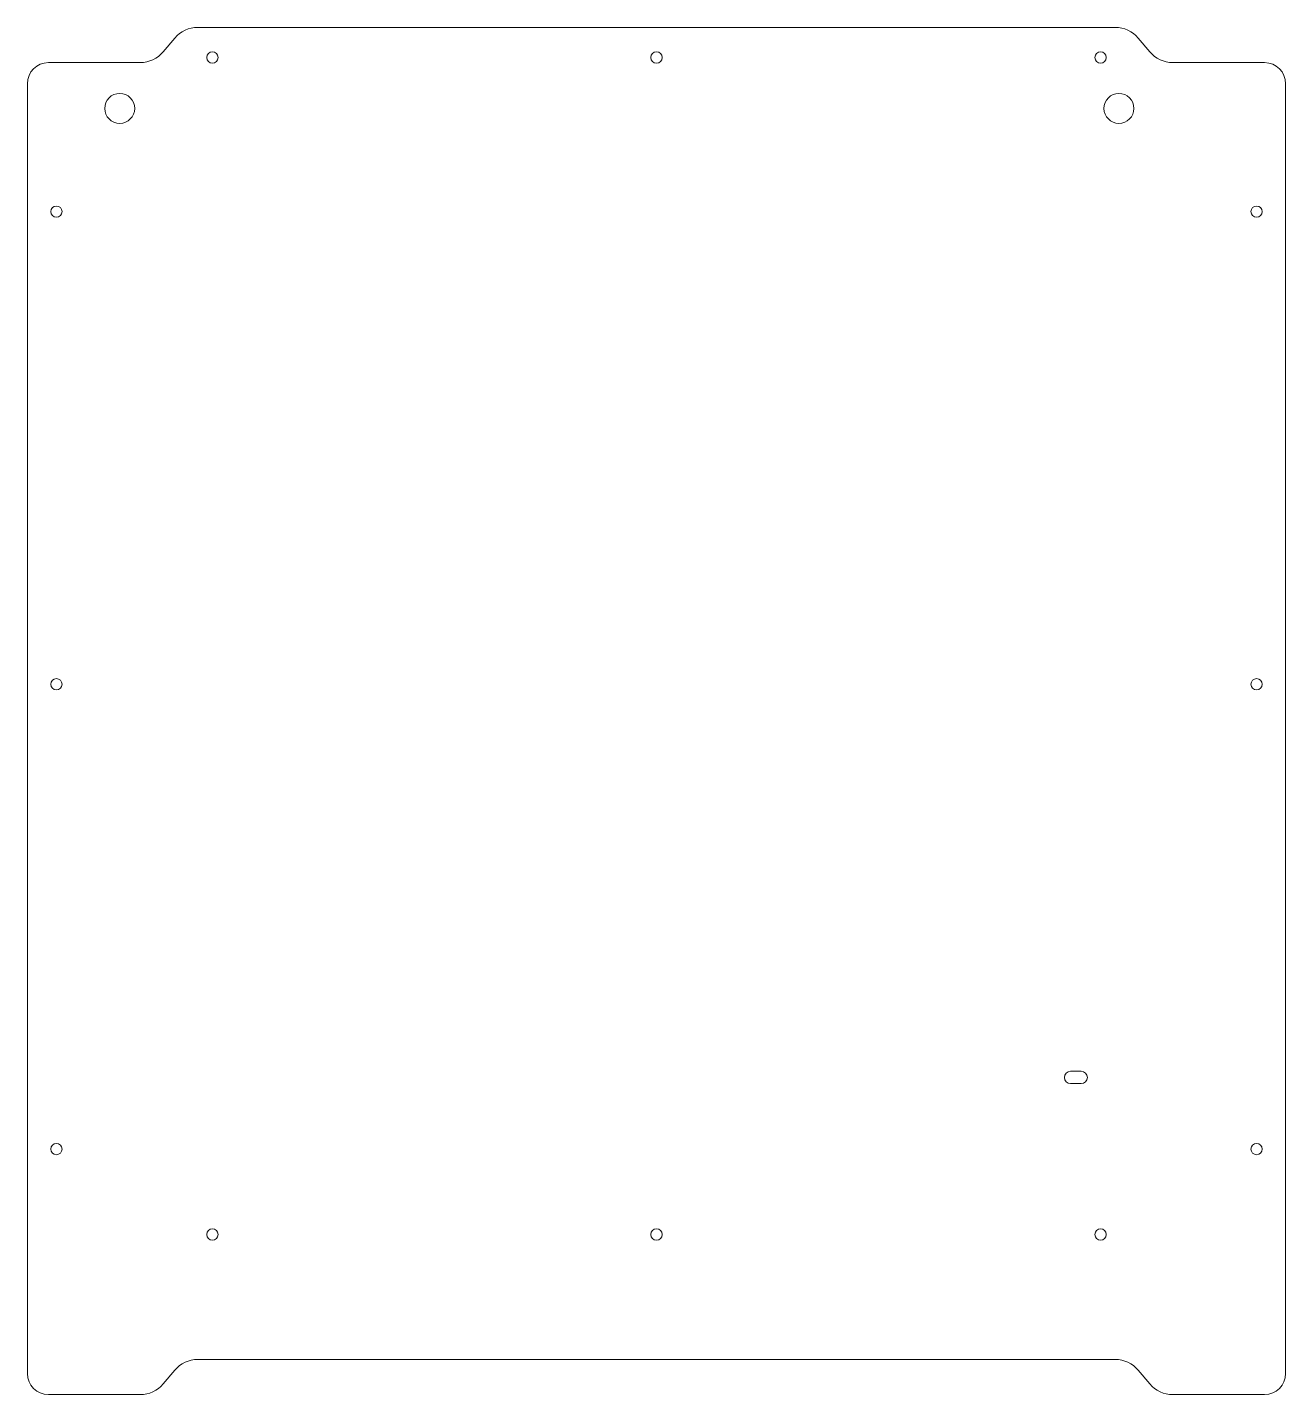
# Model space of a CAD drawing. Header units: millimetres. Extents: x -179 to 179, y -194 to 194.
import ezdxf

# ---------------------------------------------------------------- set-up
doc = ezdxf.new("R2010")
doc.units = ezdxf.units.MM

msp = doc.modelspace()

# ---------------------------------------------------------------- linework, layer by layer
at = {"color": 7, "linetype": 'Continuous', "lineweight": 15}
for p, q in [((-130.15, 194), (130.15, 194)), ((-136.66, 190.96), (-139.95, 187.04)), ((136.66, 190.96), (139.95, 187.04)), ((-146.46, 184), (-172.5, 184)), ((146.46, 184), (172.5, 184)), ((-178.5, 178), (-178.5, -188)), ((178.5, 178), (178.5, -188)), ((120.5, -102.25), (117.5, -102.25)), ((117.5, -105.75), (120.5, -105.75)), ((130.15, -184), (-130.15, -184)), ((-139.95, -190.96), (-136.66, -187.04)), ((139.95, -190.96), (136.66, -187.04)), ((-172.5, -194), (-146.46, -194)), ((172.5, -194), (146.46, -194))]:
    msp.add_line(p, q, dxfattribs=at)
for centre, radius in [((-126, 185.45), 1.6), ((0, 185.45), 1.6), ((126, 185.45), 1.6), ((-152.3, 171), 4.25), ((131.2, 171), 4.25), ((-170.25, 141.7), 1.6), ((170.25, 141.7), 1.6), ((-170.25, 7.6), 1.6), ((170.25, 7.6), 1.6), ((-170.25, -124.3), 1.6), ((170.25, -124.3), 1.6), ((-126, -148.55), 1.6), ((0, -148.55), 1.6), ((126, -148.55), 1.6)]:
    msp.add_circle(centre, radius, dxfattribs=at)
for centre, radius, start, end in [((-130.15, 185.5), 8.5, 90, 140), ((130.15, 185.5), 8.5, 40, 90), ((-146.46, 192.5), 8.5, 270, 320), ((146.46, 192.5), 8.5, 220, 270), ((-172.5, 178), 6, 90, 180), ((172.5, 178), 6, 0, 90), ((117.5, -104), 1.75, 90, 270), ((120.5, -104), 1.75, 270, 90), ((-130.15, -192.5), 8.5, 90, 140), ((130.15, -192.5), 8.5, 40, 90), ((-172.5, -188), 6, 180, 270), ((172.5, -188), 6, 270, 0), ((-146.46, -185.5), 8.5, 270, 320), ((146.46, -185.5), 8.5, 220, 270)]:
    msp.add_arc(centre, radius, start, end, dxfattribs=at)

doc.saveas('drawing.dxf')
